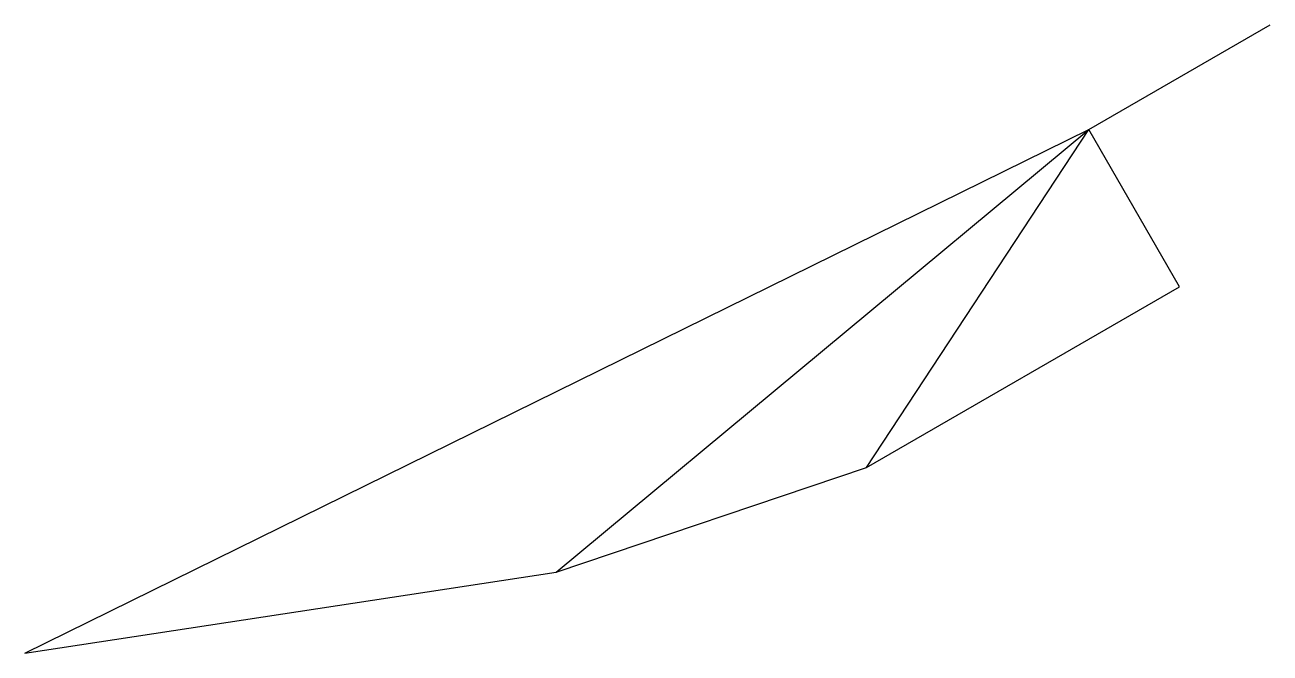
# Model space of a CAD drawing. Header units: millimetres. Extents: x 0 to 238, y 0 to 120.
import ezdxf

# ---------------------------------------------------------------- set-up
doc = ezdxf.new("R2010")
doc.units = ezdxf.units.MM
for name, color, linetype in [('COWL', 5, 'Continuous'), ('RAMP', 7, 'Continuous'), ('SHOCKS', 1, 'Continuous')]:
    doc.layers.add(name, color=color, linetype=linetype)

msp = doc.modelspace()

# ---------------------------------------------------------------- linework, layer by layer
at = {"layer": 'COWL'}
msp.add_line((203.19, 100), (237.83, 120), dxfattribs=at)
at = {"layer": 'RAMP'}
msp.add_lwpolyline([(0, 0), (101.44, 15.49), (160.74, 35.46), (220.52, 69.97)], dxfattribs=at)
at = {"layer": 'SHOCKS'}
for p in [(0, 0), (101.44, 15.49), (160.74, 35.46), (220.52, 69.97)]:
    msp.add_line(p, (203.19, 100), dxfattribs=at)

doc.saveas('drawing.dxf')
